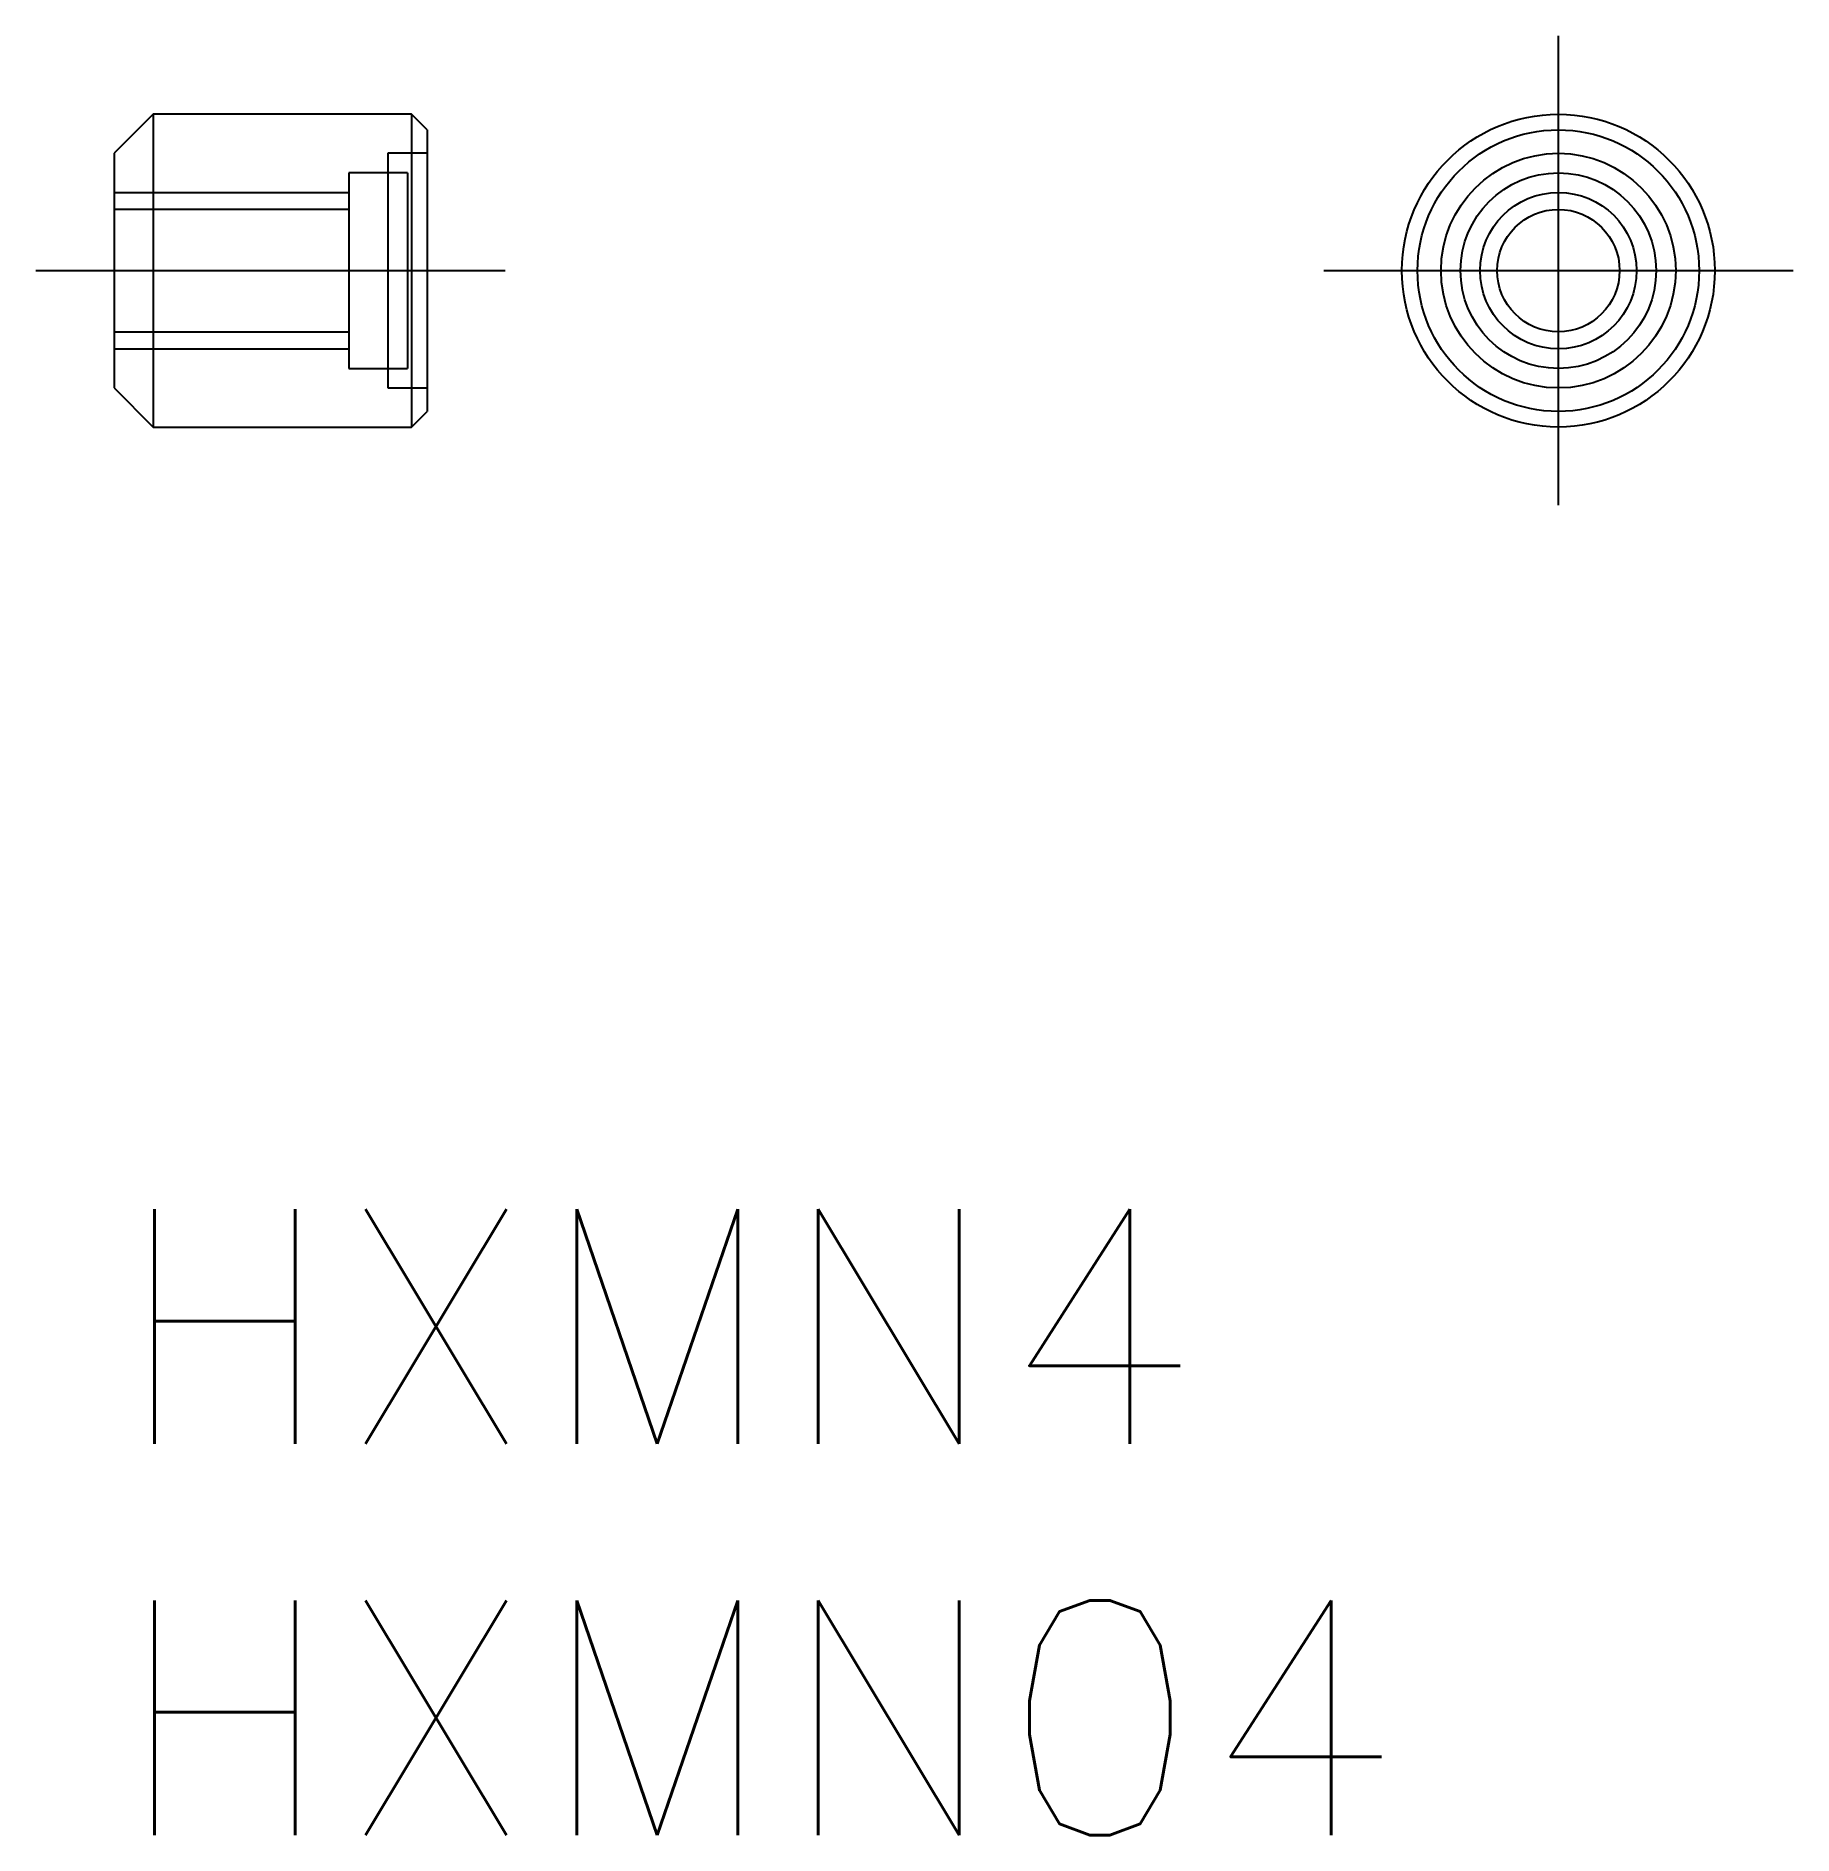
# Model space of a CAD drawing. Extents: x -1 to 21.5, y -8 to 15.
import ezdxf

# ---------------------------------------------------------------- set-up
doc = ezdxf.new("R2010")
doc.units = 0
doc.header["$LTSCALE"] = 0.5
doc.linetypes.add('CENTER', pattern=[50.8, 31.75, -6.35, 6.35, -6.35])
doc.linetypes.add('DASHED', pattern=[19.05, 12.7, -6.35])
for name, color, linetype in [('MSM_CENTER', 1, 'CENTER'), ('MSM_CONTINUOUS', 7, 'CONTINUOUS'), ('MSM_DASHED', 4, 'DASHED'), ('MSM_PART_NUMBER', 7, 'CONTINUOUS')]:
    doc.layers.add(name, color=color, linetype=linetype)
doc.styles.get("Standard").update_dxf_attribs({"font": 'txt.shx', "height": 1, "bigfont": 'bigfont.shx'})

# ---------------------------------------------------------------- blocks, each defined once
blk = doc.blocks.new('*U18')
at = {"layer": 'MSM_PART_NUMBER'}
blk.add_text('HXMN4', height=3, dxfattribs=at).set_placement((0, -3))
blk = doc.blocks.new('*U19')
at = {"layer": 'MSM_PART_NUMBER'}
blk.add_text('HXMN04', height=3, dxfattribs=at).set_placement((0, -8))

msp = doc.modelspace()

# ---------------------------------------------------------------- linework, layer by layer
at = {"layer": 'MSM_CENTER'}
for p, q in [((18.462, 9), (18.462, 15)), ((-1, 12), (5, 12)), ((15.462, 12), (21.462, 12))]:
    msp.add_line(p, q, dxfattribs=at)
at = {"layer": 'MSM_CONTINUOUS'}
for p, q in [((0.5, 14), (0, 13.5)), ((3.8, 14), (0.5, 14)), ((0.5, 14), (0.5, 10)), ((4, 13.8), (3.8, 14)), ((3.8, 14), (3.8, 10)), ((4, 13.8), (4, 10.2)), ((0, 13.5), (0, 10.5)), ((0, 10.5), (0.5, 10)), ((3.8, 10), (4, 10.2)), ((0.5, 10), (3.8, 10))]:
    msp.add_line(p, q, dxfattribs=at)
for radius in [2, 1.8, 1.5, 1.25]:
    msp.add_circle((18.462, 12), radius, dxfattribs=at)
at = {"layer": 'MSM_DASHED'}
for p, q in [((4, 13.5), (3.5, 13.5)), ((3.5, 13.5), (3.5, 10.5)), ((3.75, 13.25), (3, 13.25)), ((3, 13.25), (3, 10.75)), ((3.75, 13.25), (3.75, 10.75)), ((0, 13), (3, 13)), ((0, 12.784), (3, 12.784)), ((0, 11.216), (3, 11.216)), ((0, 11), (3, 11)), ((3, 10.75), (3.75, 10.75)), ((3.5, 10.5), (4, 10.5))]:
    msp.add_line(p, q, dxfattribs=at)
for radius in [1, 0.783]:
    msp.add_circle((18.462, 12), radius, dxfattribs=at)

# ---------------------------------------------------------------- block references
at = {"layer": 'MSM_CONTINUOUS'}
for name in ['*U18', '*U19']:
    msp.add_blockref(name, (0, 0), dxfattribs=at)

doc.saveas('drawing.dxf')
